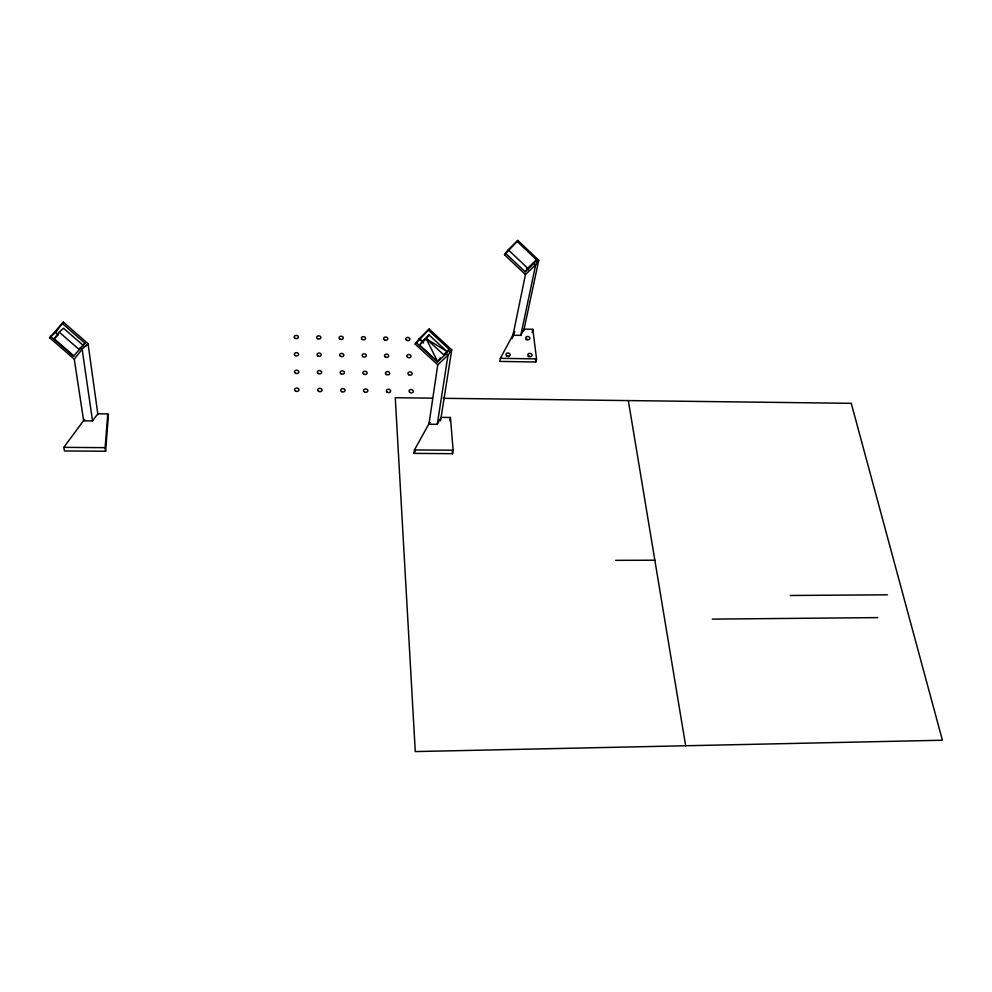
<?xml version="1.0" encoding="UTF-8"?>
<svg xmlns="http://www.w3.org/2000/svg" width="992" height="992" viewBox="0 0 992 992"><rect width="100%" height="100%" fill="white"/><g stroke="black" fill="none" stroke-linecap="round" stroke-linejoin="round"><path stroke-width="1.49" d="M84.27 419.703L63.823 447.355L64.443 450.951L105.611 451.236L108.24 417.496L107.768 413.875L97.799 413.776L92.541 420.943L83.663 420.856L74.264 359.166L49.6 337.726L63.376 322.115L88.04 343.654L97.923 414.681M105.611 451.236L105.127 447.665L107.768 413.875M437.745 364.808L415.177 344.112L419.083 338.805L429.176 329.034L451.744 349.829L447.987 355.21L437.745 364.808L428.953 424.241L437.274 424.316L441.093 417.372L450.442 417.458L453.121 450.207L452.526 453.666L413.962 453.394L414.445 449.934L429.685 422.505M437.274 424.316L447.987 355.21L446.288 353.648L449.252 349.42L428.358 330.162L429.176 329.034M440.547 420.868L451.744 349.829L449.698 351.738M449.86 420.955L450.442 417.458M514.674 331.663L500.377 358.323L499.757 361.423L535.841 361.993L536.536 358.906L532.828 329.307L524.086 329.146L520.763 335.395L512.976 335.246L525.438 274.524L535.668 264.889L538.755 260.276L517.824 240.424L507.73 250.207L504.494 254.758L525.438 274.524M520.763 335.395L535.668 264.889L534.093 263.388L536.536 259.768L517.142 241.391L517.824 240.424M523.64 331.216L538.755 260.276L536.722 262.198M532.146 332.419L532.828 329.307M512.976 335.246L513.608 334.081M513.819 333.684L514.451 332.506M511.897 338.768L513.323 336.114M428.953 424.241L429.92 422.493M413.962 453.394L415.412 450.79M517.142 241.391L505.808 253.493L525.202 271.796L527.657 268.162L536.536 259.768M447.02 351.515L444.329 355.359L426.2 338.706L422.381 341.26L419.604 345.055L437.658 361.634L426.2 338.706L428.978 334.912L447.02 351.515L426.2 338.706L419.604 345.055M428.358 330.162L416.491 342.848L437.385 362.018L440.361 357.777M83.663 420.856L84.667 419.504M63.376 322.115L55.639 332.283L49.6 337.726M73.867 355.88L54.126 338.718L59.185 332.097L63.488 328.203L83.216 345.414L79 349.37L59.185 332.097M62.087 323.28L84.94 343.232L73.445 356.277L50.604 336.412M82.373 346.481L84.94 343.232M74.264 359.166L82.15 349.196L88.04 343.654L86.292 345.873M504.494 254.758L505.808 253.493M415.177 344.112L416.491 342.848M422.381 341.26L428.978 334.912M525.202 271.796L534.093 263.388M443.684 354.652L449.252 349.42M437.385 362.018L446.288 353.648M54.126 338.718L58.441 334.812M712.318 619.12L877.709 617.607M790.252 595.485L887.48 594.816M615.66 560.344L654.844 560.207M63.823 447.355L105.127 447.665M414.445 449.934L453.121 450.207M432.376 398.164L395.275 397.718L415.276 751.576L942.4 740.23L851.248 403.322L443.188 398.3M500.377 358.323L536.536 358.906M80.302 347.572L82.15 349.196L92.541 420.943M55.354 332.122L57.635 334.106M419.566 338.669L422.852 341.694M419.083 338.805L423.572 342.934M508.35 249.91L527.657 268.162M526.368 267.828L528.562 269.898M628.333 400.582L685.658 745.761M535.469 359.03L535.841 361.993M452.278 450.69L452.526 453.666M526.07 339.723A2.083 1.575 12.2 0 1 527.955 339.76M528.116 356.624A2.108 1.6 12.5 0 1 530.026 356.661M506.342 356.264A2.108 1.612 11.6 0 1 508.797 356.599M526.516 339.14A2.096 1.575 12.2 0 0 529.902 338.532A2.096 1.575 12.2 0 0 527.174 336.486A2.096 1.575 12.2 0 0 526.516 339.14M528.587 356.103A2.108 1.6 12.5 0 0 531.985 355.483A2.108 1.6 12.5 0 0 529.232 353.412A2.108 1.6 12.5 0 0 528.587 356.103M506.714 355.744A2.108 1.612 11.6 0 0 510.148 355.124A2.108 1.612 11.6 0 0 507.408 353.04A2.108 1.612 11.6 0 0 506.714 355.744M295.616 391.108A2.17 1.686 2.8 0 0 298.976 389.868A2.17 1.686 2.8 0 0 295.852 388.194A2.17 1.686 2.8 0 0 295.616 391.108M295.442 373.215A2.145 1.662 2.9 0 0 298.778 372.012A2.145 1.662 2.9 0 0 295.678 370.351A2.145 1.662 2.9 0 0 295.442 373.215M295.269 355.632A2.133 1.637 3.1 0 0 298.58 354.442A2.133 1.637 3.1 0 0 295.504 352.817A2.133 1.637 3.1 0 0 295.269 355.632M295.108 338.334A2.12 1.6 3.2 0 0 298.381 337.168A2.12 1.6 3.2 0 0 295.331 335.556A2.12 1.6 3.2 0 0 295.108 338.334M318.705 391.406A2.158 1.686 3.8 0 0 322.04 390.166A2.158 1.686 3.8 0 0 318.916 388.492A2.158 1.686 3.8 0 0 318.705 391.406M318.345 373.55A2.145 1.649 3.9 0 0 321.644 372.347A2.145 1.649 3.9 0 0 318.544 370.686A2.145 1.649 3.9 0 0 318.345 373.55M317.986 355.992A2.12 1.624 4 0 0 321.259 354.814A2.12 1.624 4 0 0 318.184 353.189A2.12 1.624 4 0 0 317.986 355.992M341.57 391.629A2.158 1.674 4.8 0 0 344.993 390.588A2.158 1.674 4.8 0 0 342.004 388.752A2.158 1.674 4.8 0 0 341.57 391.629M341.012 373.81A2.133 1.649 4.8 0 0 344.41 372.794A2.133 1.649 4.8 0 0 341.446 370.983A2.133 1.649 4.8 0 0 341.012 373.81M340.467 356.289A2.12 1.624 4.9 0 0 343.827 355.297A2.12 1.624 4.9 0 0 340.901 353.512A2.12 1.624 4.9 0 0 340.467 356.289M364.473 391.927A2.145 1.674 5.8 0 0 367.858 390.885A2.145 1.674 5.8 0 0 364.87 389.05A2.145 1.674 5.8 0 0 364.473 391.927M363.717 374.145A2.133 1.649 5.8 0 0 367.09 373.128A2.133 1.649 5.8 0 0 364.114 371.318A2.133 1.649 5.8 0 0 363.717 374.145M362.985 356.649A2.108 1.612 5.8 0 0 366.321 355.657A2.108 1.612 5.8 0 0 363.382 353.884A2.108 1.612 5.8 0 0 362.985 356.649M317.626 338.731A2.108 1.6 4.1 0 0 320.875 337.578A2.108 1.6 4.1 0 0 317.824 335.966A2.108 1.6 4.1 0 0 317.626 338.731M387.264 392.212A2.133 1.674 6.8 0 0 390.625 391.17A2.133 1.674 6.8 0 0 387.636 389.348A2.133 1.674 6.8 0 0 387.264 392.212M409.832 392.423A2.133 1.662 7.7 0 0 413.28 391.592A2.133 1.662 7.7 0 0 410.44 389.608A2.133 1.662 7.7 0 0 409.832 392.423M386.322 374.468A2.12 1.637 6.7 0 0 389.67 373.451A2.12 1.637 6.7 0 0 386.694 371.653A2.12 1.637 6.7 0 0 386.322 374.468M408.716 374.716A2.108 1.637 7.7 0 0 412.126 373.897A2.108 1.637 7.7 0 0 409.312 371.95A2.108 1.637 7.7 0 0 408.716 374.716M339.934 339.066A2.096 1.6 5 0 0 343.269 338.086A2.096 1.6 5 0 0 340.355 336.325A2.096 1.6 5 0 0 339.934 339.066M362.254 339.462A2.096 1.587 5.8 0 0 365.564 338.495A2.096 1.587 5.8 0 0 362.65 336.734A2.096 1.587 5.8 0 0 362.254 339.462M385.404 357.021A2.108 1.612 6.7 0 0 388.715 356.029A2.108 1.612 6.7 0 0 385.764 354.243A2.108 1.612 6.7 0 0 385.404 357.021M407.6 357.306A2.096 1.612 7.6 0 0 410.998 356.5A2.096 1.612 7.6 0 0 408.196 354.578A2.096 1.612 7.6 0 0 407.6 357.306M384.499 339.859A2.083 1.587 6.7 0 0 387.785 338.892A2.083 1.587 6.7 0 0 384.859 337.131A2.083 1.587 6.7 0 0 384.499 339.859M406.522 340.169A2.083 1.575 7.6 0 0 409.882 339.4A2.083 1.575 7.6 0 0 407.104 337.491A2.083 1.575 7.6 0 0 406.522 340.169"/></g></svg>
